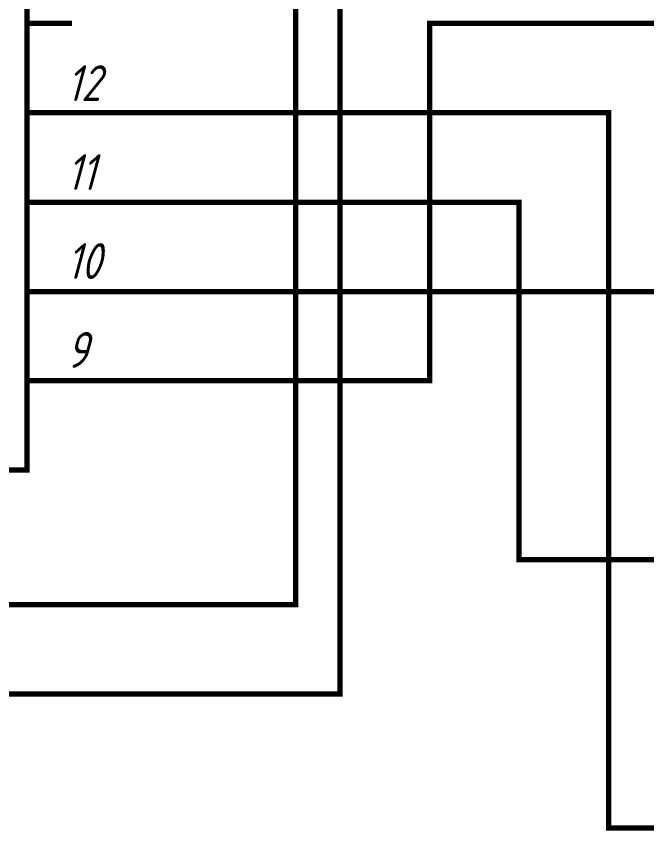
# Paper-space layout 'Layout1' of a CAD drawing. Extents: x -1 to 840, y -1 to 593.
# Drawn here: x 655.1 to 690.31, y 210.84 to 256.37 of the extents above; entities that cross this region are included whole.
import ezdxf

# ---------------------------------------------------------------- set-up
doc = ezdxf.new("R2010")
doc.units = 0
doc.header["$MEASUREMENT"] = 0
doc.layers.add('Sheet', color=255, linetype='CONTINUOUS')
doc.styles.add('GOST type A0', font='', dxfattribs={"oblique": 15, "height": 3.5})
doc.styles.get('GOST type A0').set_extended_font_data('GOST type A')

psp = doc.layouts.get("Layout1")

# ---------------------------------------------------------------- linework, layer by layer
at = {"layer": 'Sheet', "color": 7, "const_width": 0.3}
for points in [[(703.183, 285.99), (670.698, 285.99), (670.698, 223.483), (615.729, 223.483), (615.729, 245.976), (625.698, 245.976)], [(703.183, 270.985), (673.182, 270.985), (673.182, 218.481), (620.729, 218.481), (620.729, 240.974), (625.698, 240.974)], [(655.698, 255.979), (658.213, 255.979)], [(658.213, 236.003), (678.182, 236.003), (678.182, 255.979), (703.183, 255.979)], [(655.698, 250.977), (658.213, 250.977)], [(658.213, 250.977), (688.182, 250.977), (688.182, 210.994), (703.183, 210.994)], [(655.698, 245.976), (658.213, 245.976)], [(658.213, 245.976), (683.182, 245.976), (683.182, 226), (703.183, 226)], [(655.698, 240.974), (658.213, 240.974)], [(658.213, 240.974), (703.183, 240.974)], [(655.698, 236.003), (658.213, 236.003)]]:
    psp.add_lwpolyline(points, dxfattribs=at)
psp.add_lwpolyline([(628.213, 275.986), (655.698, 275.986), (655.698, 231.001), (628.213, 231.001), (628.213, 275.986)], close=True, dxfattribs=at)

# ---------------------------------------------------------------- texts
at = {"layer": 'Sheet', "color": 7, "style": 'GOST type A0', "oblique": 15}
for s, p in [('12', (657.903, 251.63)), ('11', (657.903, 246.659)), ('10', (657.903, 241.688)), ('9', (657.903, 236.718))]:
    psp.add_text(s, height=2, dxfattribs=at).set_placement(p)

doc.saveas('drawing.dxf')
